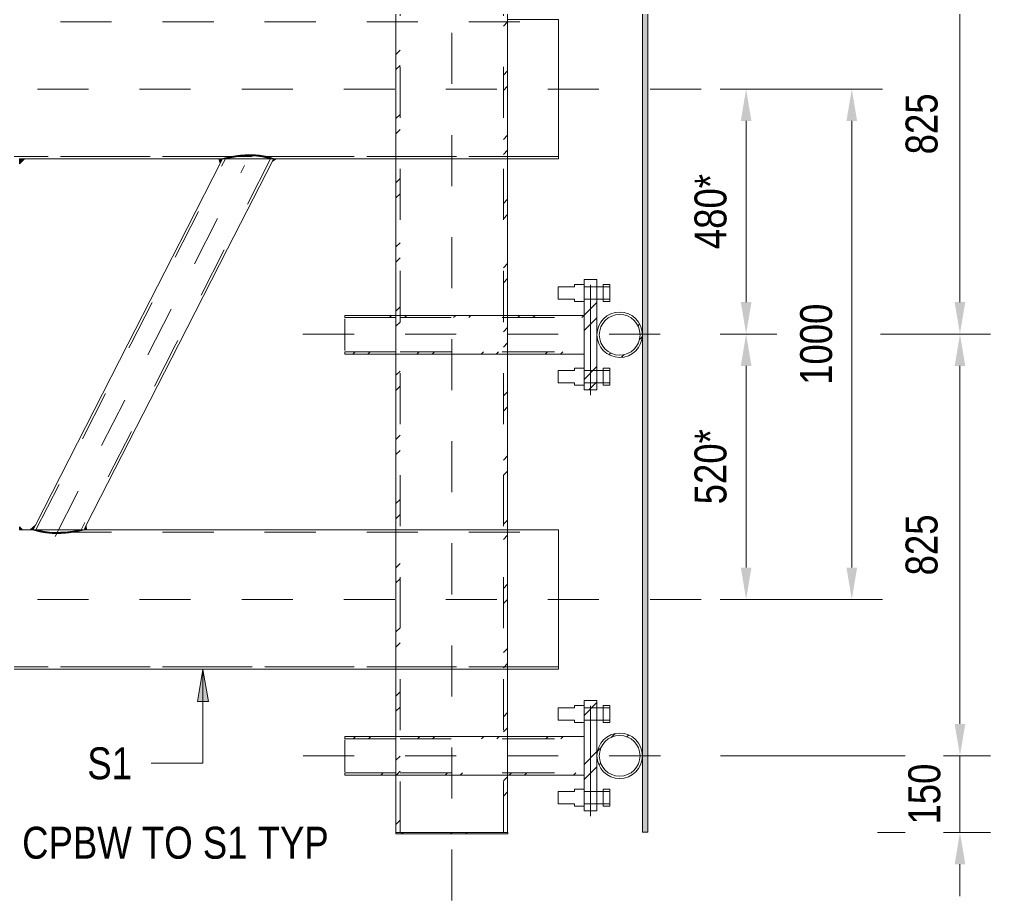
# Model space of a CAD drawing. Header units: metres. Extents: x -1109.9 to -1078.3, y 2.7 to 25.4.
# Drawn here: x -1091.256 to -1089.354, y 20.477 to 22.204 of the extents above; entities that cross this region are included whole.
import ezdxf

# ---------------------------------------------------------------- set-up
doc = ezdxf.new("R2010")
doc.units = ezdxf.units.M
doc.linetypes.add('JacobsCenter', pattern=[0.015, 0.009, -0.0015, 0.003, -0.0015])
doc.linetypes.add('JacobsDash', pattern=[0.0045, 0.003, -0.0015])
doc.layers.get('Defpoints').update_dxf_attribs({"color": 41})
for name, color, linetype, lineweight in [('A-ANNO-DIMS', 7, 'Continuous', 9), ('A-DETL', 7, 'Continuous', 13), ('A-DETL-GENF', 7, 'Continuous', 9), ('A-GENM', 7, 'Continuous', 35), ('A-SIGN', 7, 'Continuous', 9), ('G-ANNO-TEXT', 7, 'Continuous', 9), ('S-BEAM', 7, 'Continuous', 50), ('S-BEAM-HDLN', 7, 'JacobsDash', 18), ('S-FSTN', 7, 'Continuous', 18)]:
    doc.layers.add(name, color=color, linetype=linetype, lineweight=lineweight)
doc.styles.add('Arial Narrow', font='ARIALN.TTF', dxfattribs={"height": 0.0625})
doc.styles.add('Arial Narrow_2', font='ARIALN.TTF', dxfattribs={"height": 0.0625})
doc.dimstyles.new('Dimension_Standard_O__mm_', dxfattribs={"dimscale": 0.3048, "dimtxt": 0.063964, "dimasz": 0.205052, "dimexe": 0.19685, "dimexo": 0.123031, "dimgap": 0.123031, "dimtad": 1, "dimdec": 0, "dimlfac": 1000, "dimzin": 0, "dimdsep": 46, "dimtxsty": 'Arial Narrow', "dimsah": 1, "dimcen": 0.09, "dimaunit": 1, "dimadec": 4, "dimazin": 0, "dimtfac": 1, "dimtdec": 4, "dimtix": 1, "dimtmove": 0, "dimatfit": 3, "dimfxl": 1, "dimtvp": 1, "dimtfill": 1, "dimtolj": 1, "dimtzin": 0, "dimlwd": 18, "dimlwe": 18, "dimarcsym": 2})
doc.dimstyles.new('Dimension_Standard_O__mm__1', dxfattribs={"dimscale": 0.3048, "dimtxt": 0.063964, "dimasz": 0.205052, "dimexe": 0.19685, "dimexo": 0.123031, "dimgap": 0.123031, "dimtad": 1, "dimdec": 0, "dimlfac": 1000, "dimzin": 0, "dimdsep": 46, "dimtxsty": 'Arial Narrow_2', "dimsah": 1, "dimcen": 0.09, "dimaunit": 1, "dimadec": 4, "dimazin": 0, "dimtfac": 1, "dimtdec": 4, "dimtix": 1, "dimtmove": 0, "dimatfit": 3, "dimfxl": 1, "dimtvp": 1, "dimtfill": 1, "dimtolj": 1, "dimtzin": 0, "dimlwd": 18, "dimlwe": 18, "dimarcsym": 2})
pattern_1 = [(45, (-1107.369, 22.258), (-0.0628618, 0.0628618), []), (45, (-1107.369, 22.354), (-0.0628618, 0.0628618), [])]

# ---------------------------------------------------------------- blocks, each defined once
blk = doc.blocks.new('T2D_STATIC SIGN BRACKET_BR-8_ - SIGN BRACKET 400x400-9299522-DRG-2873202 - TRUSS TYPE T2')
at = {"layer": 'A-GENM', "lineweight": 9}
h = blk.add_hatch(dxfattribs=at)
h.set_pattern_fill('FP_2', color=256, style=0, pattern_type=2)
h.set_pattern_definition(pattern_1)
h.paths.add_polyline_path([(-1107.4049, 20.6111), (-1107.4049, 25.1111), (-1107.4131, 25.1111), (-1107.4131, 20.6111)])
h.paths.add_polyline_path([(-1107.624, 20.6111), (-1107.6158, 20.6111), (-1107.6158, 25.1111), (-1107.624, 25.1111), (-1107.624, 20.6493)])
h = blk.add_hatch(dxfattribs=at)
h.set_pattern_fill('FP_2', color=256, style=0, pattern_type=2)
h.set_pattern_definition(pattern_1)
h.paths.add_polyline_path([(-1107.1855, 21.5417), (-1107.174, 21.5432), (-1107.1633, 21.5476), (-1107.1541, 21.5547), (-1107.147, 21.5639), (-1107.1426, 21.5746), (-1107.1411, 21.5861), (-1107.1426, 21.5976), (-1107.147, 21.6083), (-1107.1541, 21.6176), (-1107.1633, 21.6246), (-1107.174, 21.6291), (-1107.1855, 21.6306), (-1107.197, 21.6291), (-1107.2078, 21.6246), (-1107.217, 21.6176), (-1107.224, 21.6083), (-1107.2285, 21.5976), (-1107.23, 21.5861), (-1107.2285, 21.5746), (-1107.224, 21.5639), (-1107.217, 21.5547), (-1107.2078, 21.5476), (-1107.197, 21.5432)])
h.paths.add_polyline_path([(-1107.1855, 21.5462), (-1107.1959, 21.5475), (-1107.2055, 21.5515), (-1107.2138, 21.5579), (-1107.2201, 21.5661), (-1107.2241, 21.5758), (-1107.2255, 21.5861), (-1107.2241, 21.5965), (-1107.2201, 21.6061), (-1107.2138, 21.6144), (-1107.2055, 21.6207), (-1107.1959, 21.6247), (-1107.1855, 21.6261), (-1107.1752, 21.6247), (-1107.1656, 21.6207), (-1107.1573, 21.6144), (-1107.1509, 21.6061), (-1107.1469, 21.5965), (-1107.1456, 21.5861), (-1107.1469, 21.5758), (-1107.1509, 21.5661), (-1107.1573, 21.5579), (-1107.1656, 21.5515), (-1107.1752, 21.5475)])
h = blk.add_hatch(dxfattribs=at)
h.set_pattern_fill('FP_2', color=256, style=0, pattern_type=2)
h.set_pattern_definition(pattern_1)
h.paths.add_polyline_path([(-1107.1855, 20.7167), (-1107.174, 20.7182), (-1107.1633, 20.7226), (-1107.1541, 20.7297), (-1107.147, 20.7389), (-1107.1426, 20.7496), (-1107.1411, 20.7611), (-1107.1426, 20.7726), (-1107.147, 20.7833), (-1107.1541, 20.7926), (-1107.1633, 20.7996), (-1107.174, 20.8041), (-1107.1855, 20.8056), (-1107.197, 20.8041), (-1107.2078, 20.7996), (-1107.217, 20.7926), (-1107.224, 20.7833), (-1107.2285, 20.7726), (-1107.23, 20.7611), (-1107.2284, 20.7494), (-1107.224, 20.7389), (-1107.217, 20.7297), (-1107.2078, 20.7226), (-1107.197, 20.7182)])
h.paths.add_polyline_path([(-1107.1855, 20.7212), (-1107.1959, 20.7225), (-1107.2055, 20.7265), (-1107.2138, 20.7329), (-1107.2201, 20.7411), (-1107.2241, 20.7508), (-1107.2255, 20.7611), (-1107.2241, 20.7715), (-1107.2201, 20.7811), (-1107.2138, 20.7894), (-1107.2055, 20.7957), (-1107.1959, 20.7997), (-1107.1855, 20.8011), (-1107.1752, 20.7997), (-1107.1656, 20.7957), (-1107.1573, 20.7894), (-1107.1509, 20.7811), (-1107.1469, 20.7715), (-1107.1456, 20.7611), (-1107.1469, 20.7508), (-1107.1509, 20.7411), (-1107.1573, 20.7329), (-1107.1656, 20.7265), (-1107.1752, 20.7225)])
h = blk.add_hatch(dxfattribs=at)
h.set_pattern_fill('FP_2', color=256, style=0, pattern_type=2)
h.set_pattern_definition(pattern_1)
h.paths.add_polyline_path([(-1107.4048, 20.6081), (-1107.4048, 20.6111), (-1107.624, 20.6111), (-1107.624, 20.6081)])
at = {"layer": 'S-BEAM-HDLN', "linetype": 'Continuous', "lineweight": 9}
h = blk.add_hatch(dxfattribs=at)
h.set_pattern_fill('FP_2', color=256, style=0, pattern_type=2)
h.set_pattern_definition(pattern_1)
h.paths.add_polyline_path([(-1107.7241, 21.5481), (-1107.2549, 21.5481), (-1107.2549, 21.5526), (-1107.7241, 21.5526)])
h.paths.add_polyline_path([(-1107.2549, 21.6197), (-1107.2549, 21.6242), (-1107.7241, 21.6242), (-1107.7241, 21.6197), (-1107.3255, 21.6197)])
h = blk.add_hatch(dxfattribs=at)
h.set_pattern_fill('FP_2', color=256, style=0, pattern_type=2)
h.set_pattern_definition(pattern_1)
h.paths.add_polyline_path([(-1107.724, 20.7231), (-1107.2549, 20.7231), (-1107.2549, 20.7276), (-1107.724, 20.7276)])
h.paths.add_polyline_path([(-1107.2549, 20.7947), (-1107.2549, 20.7992), (-1107.724, 20.7992), (-1107.724, 20.7947), (-1107.3255, 20.7947)])
at = {"layer": 'S-FSTN', "lineweight": 9}
h = blk.add_hatch(dxfattribs=at)
h.set_pattern_fill('FP_2', color=256, style=0, pattern_type=2)
h.set_pattern_definition(pattern_1)
h.paths.add_polyline_path([(-1107.2299, 21.4781), (-1107.2299, 21.6942), (-1107.2549, 21.6942), (-1107.2549, 21.4781)])
h = blk.add_hatch(dxfattribs=at)
h.set_pattern_fill('FP_2', color=256, style=0, pattern_type=2)
h.set_pattern_definition(pattern_1)
h.paths.add_polyline_path([(-1107.2299, 20.6531), (-1107.2299, 20.8692), (-1107.2549, 20.8692), (-1107.2549, 20.6531)])
at = {"layer": 'A-GENM', "lineweight": 13}
for p, q in [((-1107.624, 22.3775), (-1107.624, 21.6197)), ((-1107.4049, 21.6197), (-1107.4049, 22.3775)), ((-1107.2299, 21.6942), (-1107.2549, 21.6942)), ((-1107.2549, 21.6942), (-1107.2549, 21.6802)), ((-1107.2299, 21.6802), (-1107.2299, 21.6942)), ((-1107.2549, 21.6801), (-1107.2549, 21.6562)), ((-1107.2299, 21.6562), (-1107.2299, 21.6801)), ((-1107.2549, 21.6561), (-1107.2549, 21.6242)), ((-1107.2299, 21.5161), (-1107.2299, 21.6561)), ((-1107.624, 21.6242), (-1107.7241, 21.6242)), ((-1107.7241, 21.6242), (-1107.7241, 21.6197)), ((-1107.7241, 21.5861), (-1107.7241, 21.6173)), ((-1107.624, 21.6196), (-1107.624, 21.5526)), ((-1107.6158, 21.6242), (-1107.6239, 21.6242)), ((-1107.4131, 21.6242), (-1107.6157, 21.6242)), ((-1107.4049, 21.6242), (-1107.413, 21.6242)), ((-1107.4049, 21.5526), (-1107.4049, 21.6196)), ((-1107.2549, 21.6242), (-1107.4048, 21.6242)), ((-1107.2549, 21.6197), (-1107.2549, 21.6242)), ((-1107.2549, 21.6241), (-1107.2549, 21.6197)), ((-1107.2549, 21.6196), (-1107.2549, 21.5526)), ((-1107.7241, 21.555), (-1107.7241, 21.5861)), ((-1107.7241, 21.5525), (-1107.7241, 21.5481)), ((-1107.7241, 21.5481), (-1107.624, 21.5481)), ((-1107.624, 21.5525), (-1107.624, 20.7947)), ((-1107.6239, 21.5481), (-1107.6158, 21.5481)), ((-1107.6157, 21.5481), (-1107.4131, 21.5481)), ((-1107.413, 21.5481), (-1107.4049, 21.5481)), ((-1107.4049, 20.7947), (-1107.4049, 21.5525)), ((-1107.4048, 21.5481), (-1107.2549, 21.5481)), ((-1107.2549, 21.5525), (-1107.2549, 21.5481)), ((-1107.2549, 21.5481), (-1107.2549, 21.5525)), ((-1107.2549, 21.548), (-1107.2549, 21.5161)), ((-1107.2549, 21.516), (-1107.2549, 21.4921)), ((-1107.2299, 21.4921), (-1107.2299, 21.516)), ((-1107.2549, 21.492), (-1107.2549, 21.4781)), ((-1107.2299, 21.4781), (-1107.2299, 21.492)), ((-1107.2549, 21.4781), (-1107.2299, 21.4781)), ((-1107.2299, 20.8692), (-1107.2549, 20.8692)), ((-1107.2549, 20.8692), (-1107.2549, 20.8552)), ((-1107.2549, 20.8551), (-1107.2549, 20.8312)), ((-1107.2299, 20.8552), (-1107.2299, 20.8692)), ((-1107.2299, 20.8312), (-1107.2299, 20.8551)), ((-1107.2549, 20.8311), (-1107.2549, 20.7992)), ((-1107.2299, 20.6911), (-1107.2299, 20.8311)), ((-1107.624, 20.7992), (-1107.724, 20.7992)), ((-1107.724, 20.7992), (-1107.724, 20.7947)), ((-1107.6158, 20.7992), (-1107.6239, 20.7992)), ((-1107.4131, 20.7992), (-1107.6157, 20.7992)), ((-1107.4049, 20.7992), (-1107.413, 20.7992)), ((-1107.2549, 20.7992), (-1107.4048, 20.7992)), ((-1107.2549, 20.7947), (-1107.2549, 20.7992)), ((-1107.2549, 20.7991), (-1107.2549, 20.7947)), ((-1107.724, 20.7611), (-1107.724, 20.7923)), ((-1107.624, 20.7946), (-1107.624, 20.7276)), ((-1107.4049, 20.7276), (-1107.4049, 20.7946)), ((-1107.2549, 20.7946), (-1107.2549, 20.7276)), ((-1107.724, 20.73), (-1107.724, 20.7611)), ((-1107.724, 20.7275), (-1107.724, 20.7231)), ((-1107.724, 20.7231), (-1107.624, 20.7231)), ((-1107.624, 20.7275), (-1107.624, 20.6111)), ((-1107.6239, 20.7231), (-1107.6158, 20.7231)), ((-1107.6157, 20.7231), (-1107.4131, 20.7231)), ((-1107.413, 20.7231), (-1107.4049, 20.7231)), ((-1107.4049, 20.6111), (-1107.4049, 20.7275)), ((-1107.4048, 20.7231), (-1107.2549, 20.7231)), ((-1107.2549, 20.7275), (-1107.2549, 20.7231)), ((-1107.2549, 20.7231), (-1107.2549, 20.7275)), ((-1107.2549, 20.723), (-1107.2549, 20.6911)), ((-1107.2549, 20.691), (-1107.2549, 20.6671)), ((-1107.2299, 20.6671), (-1107.2299, 20.691)), ((-1107.2549, 20.667), (-1107.2549, 20.6531)), ((-1107.2299, 20.6531), (-1107.2299, 20.667)), ((-1107.2549, 20.6531), (-1107.2299, 20.6531)), ((-1107.624, 20.6111), (-1107.624, 20.6081)), ((-1107.624, 20.6111), (-1107.6158, 20.6111)), ((-1107.624, 20.6081), (-1107.4048, 20.6081)), ((-1107.6158, 20.6111), (-1107.6239, 20.6111)), ((-1107.4131, 20.6111), (-1107.6157, 20.6111)), ((-1107.4049, 20.6111), (-1107.413, 20.6111)), ((-1107.413, 20.6111), (-1107.4049, 20.6111)), ((-1107.4048, 20.6081), (-1107.4048, 20.6111))]:
    blk.add_line(p, q, dxfattribs=at)
for centre, radius, start, end in [((-1107.1855, 21.5861), 0.0444, 90, 270), ((-1107.1855, 21.5861), 0.0399, 90, 270), ((-1107.1855, 21.5861), 0.0445, 270, 90), ((-1107.1855, 21.5861), 0.04, 270, 90), ((-1107.1855, 20.7611), 0.0444, 90, 270), ((-1107.1855, 20.7611), 0.0399, 90, 270), ((-1107.1855, 20.7611), 0.0445, 270, 90), ((-1107.1855, 20.7611), 0.04, 270, 90)]:
    blk.add_arc(centre, radius, start, end, dxfattribs=at)
at = {"layer": 'S-BEAM-HDLN', "lineweight": 13}
for p, q in [((-1107.6158, 25.1111), (-1107.6158, 20.6111)), ((-1107.4131, 25.1111), (-1107.4131, 20.6111)), ((-1107.7241, 21.6197), (-1107.7241, 21.6197)), ((-1107.724, 21.6197), (-1107.6158, 21.6197)), ((-1107.6157, 21.6197), (-1107.4131, 21.6197)), ((-1107.413, 21.6197), (-1107.2549, 21.6197)), ((-1107.7241, 21.5526), (-1107.7241, 21.5526)), ((-1107.724, 21.5526), (-1107.6158, 21.5526)), ((-1107.6157, 21.5526), (-1107.4131, 21.5526)), ((-1107.413, 21.5526), (-1107.2549, 21.5526)), ((-1107.724, 20.7947), (-1107.6158, 20.7947)), ((-1107.6157, 20.7947), (-1107.4131, 20.7947)), ((-1107.413, 20.7947), (-1107.2549, 20.7947)), ((-1107.724, 20.7276), (-1107.6158, 20.7276)), ((-1107.6157, 20.7276), (-1107.4131, 20.7276)), ((-1107.413, 20.7276), (-1107.2549, 20.7276))]:
    blk.add_line(p, q, dxfattribs=at)
at = {"layer": 'S-FSTN', "lineweight": 13}
for p, q in [((-1107.274, 21.6802), (-1107.3057, 21.6802)), ((-1107.3057, 21.6802), (-1107.3057, 21.6562)), ((-1107.2549, 21.6849), (-1107.274, 21.6849)), ((-1107.274, 21.6849), (-1107.274, 21.6802)), ((-1107.2549, 21.6802), (-1107.2549, 21.6849)), ((-1107.2049, 21.6802), (-1107.2549, 21.6802)), ((-1107.2049, 21.6849), (-1107.2176, 21.6849)), ((-1107.2176, 21.6849), (-1107.2176, 21.6802)), ((-1107.2176, 21.6801), (-1107.2176, 21.6562)), ((-1107.2049, 21.6802), (-1107.2049, 21.6849)), ((-1107.2049, 21.6562), (-1107.2049, 21.6802)), ((-1107.2049, 21.6562), (-1107.2049, 21.6801)), ((-1107.3057, 21.6562), (-1107.274, 21.6562)), ((-1107.274, 21.6561), (-1107.274, 21.6514)), ((-1107.2549, 21.6562), (-1107.2049, 21.6562)), ((-1107.2549, 21.6514), (-1107.2549, 21.6561)), ((-1107.2176, 21.6561), (-1107.2176, 21.6514)), ((-1107.2049, 21.6514), (-1107.2049, 21.6561)), ((-1107.274, 21.6514), (-1107.2549, 21.6514)), ((-1107.2176, 21.6514), (-1107.2049, 21.6514)), ((-1107.2549, 21.5208), (-1107.274, 21.5208)), ((-1107.274, 21.5208), (-1107.274, 21.5161)), ((-1107.2549, 21.5161), (-1107.2549, 21.5208)), ((-1107.2049, 21.5208), (-1107.2176, 21.5208)), ((-1107.2176, 21.5208), (-1107.2176, 21.5161)), ((-1107.2049, 21.5161), (-1107.2049, 21.5208)), ((-1107.274, 21.5161), (-1107.3057, 21.5161)), ((-1107.3057, 21.5161), (-1107.3057, 21.4921)), ((-1107.2049, 21.5161), (-1107.2549, 21.5161)), ((-1107.2176, 21.516), (-1107.2176, 21.4921)), ((-1107.2049, 21.4921), (-1107.2049, 21.5161)), ((-1107.2049, 21.4921), (-1107.2049, 21.516)), ((-1107.3057, 21.4921), (-1107.274, 21.4921)), ((-1107.274, 21.492), (-1107.274, 21.4873)), ((-1107.274, 21.4873), (-1107.2549, 21.4873)), ((-1107.2549, 21.4921), (-1107.2049, 21.4921)), ((-1107.2549, 21.4873), (-1107.2549, 21.492)), ((-1107.2176, 21.492), (-1107.2176, 21.4873)), ((-1107.2176, 21.4873), (-1107.2049, 21.4873)), ((-1107.2049, 21.4873), (-1107.2049, 21.492)), ((-1107.2739, 20.8552), (-1107.3057, 20.8552)), ((-1107.3057, 20.8552), (-1107.3057, 20.8312)), ((-1107.2549, 20.8599), (-1107.2739, 20.8599)), ((-1107.2739, 20.8599), (-1107.2739, 20.8552)), ((-1107.2549, 20.8552), (-1107.2549, 20.8599)), ((-1107.2049, 20.8552), (-1107.2549, 20.8552)), ((-1107.2049, 20.8599), (-1107.2176, 20.8599)), ((-1107.2176, 20.8599), (-1107.2176, 20.8552)), ((-1107.2176, 20.8551), (-1107.2176, 20.8312)), ((-1107.2049, 20.8552), (-1107.2049, 20.8599)), ((-1107.2049, 20.8312), (-1107.2049, 20.8552)), ((-1107.2049, 20.8312), (-1107.2049, 20.8551)), ((-1107.3057, 20.8312), (-1107.2739, 20.8312)), ((-1107.2739, 20.8311), (-1107.2739, 20.8264)), ((-1107.2739, 20.8264), (-1107.2549, 20.8264)), ((-1107.2549, 20.8312), (-1107.2049, 20.8312)), ((-1107.2549, 20.8264), (-1107.2549, 20.8311)), ((-1107.2176, 20.8311), (-1107.2176, 20.8264)), ((-1107.2176, 20.8264), (-1107.2049, 20.8264)), ((-1107.2049, 20.8264), (-1107.2049, 20.8311)), ((-1107.2739, 20.6911), (-1107.3057, 20.6911)), ((-1107.3057, 20.6911), (-1107.3057, 20.6671)), ((-1107.2549, 20.6958), (-1107.2739, 20.6958)), ((-1107.2739, 20.6958), (-1107.2739, 20.6911)), ((-1107.2549, 20.6911), (-1107.2549, 20.6958)), ((-1107.2049, 20.6911), (-1107.2549, 20.6911)), ((-1107.2049, 20.6958), (-1107.2176, 20.6958)), ((-1107.2176, 20.6958), (-1107.2176, 20.6911)), ((-1107.2176, 20.691), (-1107.2176, 20.6671)), ((-1107.2049, 20.6911), (-1107.2049, 20.6958)), ((-1107.2049, 20.6671), (-1107.2049, 20.6911)), ((-1107.2049, 20.6671), (-1107.2049, 20.691)), ((-1107.3057, 20.6671), (-1107.2739, 20.6671)), ((-1107.2739, 20.667), (-1107.2739, 20.6623)), ((-1107.2549, 20.6671), (-1107.2049, 20.6671)), ((-1107.2549, 20.6623), (-1107.2549, 20.667)), ((-1107.2176, 20.667), (-1107.2176, 20.6623)), ((-1107.2049, 20.6623), (-1107.2049, 20.667)), ((-1107.2739, 20.6623), (-1107.2549, 20.6623)), ((-1107.2176, 20.6623), (-1107.2049, 20.6623))]:
    blk.add_line(p, q, dxfattribs=at)
blk = doc.blocks.new('N5S-AWS-001 SIGN4 - N5S-AWS-001 SIGN-9299525-DRG-2873202 - TRUSS TYPE T2')
at = {"layer": 'A-SIGN', "true_color": 0xc0c0c0}
blk.add_hatch(color=9, dxfattribs=at).paths.add_polyline_path([(-1107.1303, 20.6112), (-1107.1303, 25.1111), (-1107.1408, 25.1111), (-1107.1408, 20.6112)])
at = {"layer": 'A-SIGN', "lineweight": 18}
for p, q in [((-1107.1408, 25.1111), (-1107.1408, 20.6112)), ((-1107.1303, 20.6112), (-1107.1303, 25.1111)), ((-1107.1408, 20.6112), (-1107.1303, 20.6112))]:
    blk.add_line(p, q, dxfattribs=at)
blk = doc.blocks.new('WGA22_Str_Fra_Steel_CHS - 273_1x4_8 CHS-7775145-DRG-2873202 - TRUSS TYPE T2')
at = {"layer": 'A-DETL', "linetype": 'JacobsDash', "lineweight": 18}
for p, q in [((-1109.6809, 22.1992), (-1107.3053, 22.1992)), ((-1109.6809, 21.9357), (-1107.3053, 21.9357))]:
    blk.add_line(p, q, dxfattribs=at)
blk = doc.blocks.new('DIMBLOCK45-DRG-2873202 - TRUSS TYPE T2')
at = {"layer": 'A-ANNO-DIMS', "color": 0, "lineweight": 18, "transparency": 16777216}
for p, q in [((-1089.5695, 21.5875), (-1089.3537, 21.5875)), ((-1089.4137, 20.8236), (-1089.4137, 21.525)), ((-1089.8832, 20.7611), (-1089.3537, 20.7611))]:
    blk.add_line(p, q, dxfattribs=at)
at = {"layer": 'A-ANNO-DIMS', "color": 0, "transparency": 16777216}
for points in [[(-1089.4241, 21.525), (-1089.4033, 21.525), (-1089.4137, 21.5875)], [(-1089.4241, 20.8236), (-1089.4033, 20.8236), (-1089.4137, 20.7611)]]:
    blk.add_solid(points, dxfattribs=at)
at = {"layer": 'Defpoints', "color": 0, "transparency": 16777216}
for p in [(-1089.607, 21.5875), (-1089.4137, 21.5875), (-1089.9207, 20.7611)]:
    blk.add_point(p, dxfattribs=at)
at = {"layer": 'A-ANNO-DIMS', "color": 0, "lineweight": 18, "transparency": 16777216, "insert": (-1089.4885, 21.1743), "char_height": 0.0625, "width": 0.142549, "attachment_point": 5, "rotation": 90, "style": 'Arial Narrow_2', "bg_fill": 3, "box_fill_scale": 1.1, "bg_fill_color": 256, "bg_fill_true_color": 13158600, "bg_fill_transparency": 0}
blk.add_mtext('\\A1;\u200c825', dxfattribs=at)
blk = doc.blocks.new('DIMBLOCK46-DRG-2873202 - TRUSS TYPE T2')
at = {"layer": 'A-ANNO-DIMS', "color": 0, "lineweight": 18, "transparency": 16777216}
for p, q in [((-1089.8835, 22.4111), (-1089.3537, 22.4111)), ((-1089.4137, 21.65), (-1089.4137, 22.3486)), ((-1089.5695, 21.5875), (-1089.3537, 21.5875))]:
    blk.add_line(p, q, dxfattribs=at)
at = {"layer": 'A-ANNO-DIMS', "color": 0, "transparency": 16777216}
for points in [[(-1089.4241, 22.3486), (-1089.4033, 22.3486), (-1089.4137, 22.4111)], [(-1089.4241, 21.65), (-1089.4033, 21.65), (-1089.4137, 21.5875)]]:
    blk.add_solid(points, dxfattribs=at)
at = {"layer": 'Defpoints', "color": 0, "transparency": 16777216}
for p in [(-1089.921, 22.4111), (-1089.4137, 22.4111), (-1089.607, 21.5875)]:
    blk.add_point(p, dxfattribs=at)
at = {"layer": 'A-ANNO-DIMS', "color": 0, "lineweight": 18, "transparency": 16777216, "insert": (-1089.4885, 21.9993), "char_height": 0.0625, "width": 0.142549, "attachment_point": 5, "rotation": 90, "style": 'Arial Narrow', "bg_fill": 3, "box_fill_scale": 1.1, "bg_fill_color": 256, "bg_fill_true_color": 13158600, "bg_fill_transparency": 0}
blk.add_mtext('\\A1;825\u200e', dxfattribs=at)
blk = doc.blocks.new('DIMBLOCK50-DRG-2873202 - TRUSS TYPE T2')
at = {"layer": 'A-ANNO-DIMS', "color": 0, "lineweight": 18, "transparency": 16777216}
for p, q in [((-1089.8835, 22.0675), (-1089.7727, 22.0675)), ((-1089.8327, 22.005), (-1089.8327, 21.65)), ((-1089.8834, 21.5875), (-1089.7727, 21.5875))]:
    blk.add_line(p, q, dxfattribs=at)
at = {"layer": 'A-ANNO-DIMS', "color": 0, "transparency": 16777216}
for points in [[(-1089.8431, 22.005), (-1089.8222, 22.005), (-1089.8327, 22.0675)], [(-1089.8431, 21.65), (-1089.8222, 21.65), (-1089.8327, 21.5875)]]:
    blk.add_solid(points, dxfattribs=at)
at = {"layer": 'Defpoints', "color": 0, "transparency": 16777216}
for p in [(-1089.921, 22.0675), (-1089.9209, 21.5875), (-1089.8327, 21.5875)]:
    blk.add_point(p, dxfattribs=at)
at = {"layer": 'A-ANNO-DIMS', "color": 0, "lineweight": 18, "transparency": 16777216, "insert": (-1089.9021, 21.8275), "char_height": 0.0625, "width": 0.175445, "attachment_point": 5, "rotation": 90, "style": 'Arial Narrow', "bg_fill": 3, "box_fill_scale": 1.1, "bg_fill_color": 256, "bg_fill_true_color": 13158600, "bg_fill_transparency": 0}
blk.add_mtext('\\A1;480*', dxfattribs=at)
blk = doc.blocks.new('DIMBLOCK51-DRG-2873202 - TRUSS TYPE T2')
at = {"layer": 'A-ANNO-DIMS', "color": 0, "lineweight": 18, "transparency": 16777216}
for p, q in [((-1089.8834, 21.5875), (-1089.7727, 21.5875)), ((-1089.8327, 21.525), (-1089.8327, 21.13)), ((-1089.8835, 21.0675), (-1089.7727, 21.0675))]:
    blk.add_line(p, q, dxfattribs=at)
at = {"layer": 'A-ANNO-DIMS', "color": 0, "transparency": 16777216}
for points in [[(-1089.8431, 21.525), (-1089.8222, 21.525), (-1089.8327, 21.5875)], [(-1089.8431, 21.13), (-1089.8222, 21.13), (-1089.8327, 21.0675)]]:
    blk.add_solid(points, dxfattribs=at)
at = {"layer": 'Defpoints', "color": 0, "transparency": 16777216}
for p in [(-1089.9209, 21.5875), (-1089.921, 21.0675), (-1089.8327, 21.0675)]:
    blk.add_point(p, dxfattribs=at)
at = {"layer": 'A-ANNO-DIMS', "color": 0, "lineweight": 18, "transparency": 16777216, "insert": (-1089.9021, 21.3275), "char_height": 0.0625, "width": 0.175445, "attachment_point": 5, "rotation": 90, "style": 'Arial Narrow', "bg_fill": 3, "box_fill_scale": 1.1, "bg_fill_color": 256, "bg_fill_true_color": 13158600, "bg_fill_transparency": 0}
blk.add_mtext('\\A1;520*', dxfattribs=at)
blk = doc.blocks.new('DIMBLOCK52-DRG-2873202 - TRUSS TYPE T2')
at = {"layer": 'A-ANNO-DIMS', "color": 0, "lineweight": 18, "transparency": 16777216}
for p, q in [((-1089.8835, 22.0675), (-1089.5656, 22.0675)), ((-1089.6256, 22.005), (-1089.6256, 21.13)), ((-1089.8835, 21.0675), (-1089.5656, 21.0675))]:
    blk.add_line(p, q, dxfattribs=at)
at = {"layer": 'A-ANNO-DIMS', "color": 0, "transparency": 16777216}
for points in [[(-1089.6361, 22.005), (-1089.6152, 22.005), (-1089.6256, 22.0675)], [(-1089.6361, 21.13), (-1089.6152, 21.13), (-1089.6256, 21.0675)]]:
    blk.add_solid(points, dxfattribs=at)
at = {"layer": 'Defpoints', "color": 0, "transparency": 16777216}
for p in [(-1089.921, 22.0675), (-1089.921, 21.0675), (-1089.6256, 21.0675)]:
    blk.add_point(p, dxfattribs=at)
at = {"layer": 'A-ANNO-DIMS', "color": 0, "lineweight": 18, "transparency": 16777216, "insert": (-1089.6951, 21.5675), "char_height": 0.0625, "width": 0.190066, "attachment_point": 5, "rotation": 90, "style": 'Arial Narrow', "bg_fill": 3, "box_fill_scale": 1.1, "bg_fill_color": 256, "bg_fill_true_color": 13158600, "bg_fill_transparency": 0}
blk.add_mtext('\\A1;1000', dxfattribs=at)
blk = doc.blocks.new('DIMBLOCK53-DRG-2873202 - TRUSS TYPE T2')
at = {"layer": 'A-ANNO-DIMS', "color": 0, "lineweight": 18, "transparency": 16777216}
for p, q in [((-1089.4137, 20.8236), (-1089.4137, 20.8861)), ((-1089.8832, 20.7611), (-1089.3537, 20.7611)), ((-1089.4137, 20.6111), (-1089.4137, 20.7611)), ((-1089.575, 20.6111), (-1089.3537, 20.6111)), ((-1089.4137, 20.5486), (-1089.4137, 20.4861))]:
    blk.add_line(p, q, dxfattribs=at)
at = {"layer": 'A-ANNO-DIMS', "color": 0, "transparency": 16777216}
for points in [[(-1089.4241, 20.8236), (-1089.4033, 20.8236), (-1089.4137, 20.7611)], [(-1089.4241, 20.5486), (-1089.4033, 20.5486), (-1089.4137, 20.6111)]]:
    blk.add_solid(points, dxfattribs=at)
at = {"layer": 'Defpoints', "color": 0, "transparency": 16777216}
for p in [(-1089.9207, 20.7611), (-1089.4137, 20.7611), (-1089.6125, 20.6111)]:
    blk.add_point(p, dxfattribs=at)
at = {"layer": 'A-ANNO-DIMS', "color": 0, "lineweight": 18, "transparency": 16777216, "insert": (-1089.4831, 20.6861), "char_height": 0.0625, "width": 0.142549, "attachment_point": 5, "rotation": 90, "style": 'Arial Narrow', "bg_fill": 3, "box_fill_scale": 1.1, "bg_fill_color": 256, "bg_fill_true_color": 13158600, "bg_fill_transparency": 0}
blk.add_mtext('\\A1;150', dxfattribs=at)

msp = doc.modelspace()

# ---------------------------------------------------------------- hatches: boundary and pattern name
at = {"layer": 'A-DETL-GENF'}
for points in [[(-1091.2565, 21.9212), (-1091.2465, 21.9309), (-1091.2565, 21.9309)], [(-1090.8631, 21.9222), (-1090.8585, 21.9307), (-1090.8658, 21.9307)], [(-1090.7609, 21.9266), (-1090.7537, 21.9309), (-1090.7587, 21.9309), (-1090.7599, 21.9286)], [(-1091.2565, 21.204), (-1091.2507, 21.204), (-1091.2565, 21.2096)], [(-1091.2357, 21.204), (-1091.2297, 21.204), (-1091.2253, 21.2128)], [(-1091.1299, 21.204), (-1091.1252, 21.204), (-1091.1254, 21.2128)]]:
    msp.add_hatch(color=256, dxfattribs=at).paths.add_polyline_path(points)
at = {"layer": 'G-ANNO-TEXT'}
msp.add_hatch(color=256, dxfattribs=at).paths.add_polyline_path([(-1090.8969, 20.9303), (-1090.9079, 20.8678), (-1090.8859, 20.8678)])

# ---------------------------------------------------------------- linework, layer by layer
at = {"layer": 'A-DETL', "linetype": 'JacobsCenter'}
for p, q in [((-1090.4095, 20.4775), (-1090.4095, 25.1775)), ((-1089.921, 22.0675), (-1092.901, 22.0675)), ((-1091.1866, 21.1908), (-1090.8153, 21.9177)), ((-1090.7009, 21.5875), (-1089.9209, 21.5875)), ((-1089.921, 21.0675), (-1092.601, 21.0675)), ((-1090.7007, 20.7611), (-1089.9207, 20.7611))]:
    msp.add_line(p, q, dxfattribs=at)
at = {"layer": 'A-DETL', "linetype": 'JacobsDash', "lineweight": 18}
for p, q in [((-1092.576, 22.1992), (-1090.2004, 22.1992)), ((-1090.2004, 21.9357), (-1092.576, 21.9357)), ((-1092.576, 21.1992), (-1090.2004, 21.1992)), ((-1090.2004, 20.9357), (-1092.576, 20.9357))]:
    msp.add_line(p, q, dxfattribs=at)
at = {"layer": 'A-DETL'}
for p, q in [((-1091.2465, 21.9309), (-1091.2565, 21.9309)), ((-1091.2565, 21.9309), (-1091.2565, 21.9212)), ((-1091.2565, 21.9212), (-1091.2465, 21.9309)), ((-1090.8658, 21.9307), (-1090.8585, 21.9307)), ((-1090.8631, 21.9222), (-1090.8658, 21.9307)), ((-1090.8585, 21.9307), (-1090.8631, 21.9222)), ((-1090.7587, 21.9309), (-1090.7609, 21.9266)), ((-1090.7609, 21.9266), (-1090.7537, 21.9309)), ((-1090.7537, 21.9309), (-1090.7587, 21.9309)), ((-1091.2565, 21.204), (-1091.2565, 21.2096)), ((-1091.2565, 21.2096), (-1091.2507, 21.204)), ((-1091.2507, 21.204), (-1091.2565, 21.204)), ((-1091.2357, 21.204), (-1091.2253, 21.2128)), ((-1091.2297, 21.204), (-1091.2357, 21.204)), ((-1091.2253, 21.2128), (-1091.2297, 21.204)), ((-1091.1254, 21.2128), (-1091.1299, 21.204)), ((-1091.1299, 21.204), (-1091.1252, 21.204)), ((-1091.1252, 21.204), (-1091.1254, 21.2128))]:
    msp.add_line(p, q, dxfattribs=at)
at = {"layer": 'A-DETL', "lineweight": 18}
for p, q in [((-1090.1374, 21.6842), (-1090.1374, 21.4681)), ((-1090.1374, 20.8592), (-1090.1374, 20.6431))]:
    msp.add_line(p, q, dxfattribs=at)
at = {"layer": 'A-DETL', "linetype": 'JacobsDash', "lineweight": 18, "flags": 128}
for points in [[(-1091.2241, 21.204), (-1091.0385, 21.5674), (-1090.8529, 21.9309)], [(-1090.7643, 21.9309), (-1090.9499, 21.5674), (-1091.1356, 21.204)]]:
    msp.add_lwpolyline(points, dxfattribs=at)
at = {"layer": 'G-ANNO-TEXT'}
for p, q in [((-1090.8969, 20.9303), (-1090.9079, 20.8678)), ((-1090.8859, 20.8678), (-1090.8969, 20.9303)), ((-1090.8969, 20.9303), (-1090.8969, 20.7465)), ((-1090.9079, 20.8678), (-1090.8859, 20.8678)), ((-1090.9967, 20.7465), (-1090.9983, 20.7465)), ((-1090.8969, 20.7465), (-1090.9967, 20.7465))]:
    msp.add_line(p, q, dxfattribs=at)
at = {"layer": 'S-BEAM', "lineweight": 13}
for p, q in [((-1090.2004, 22.204), (-1090.2999, 22.204)), ((-1090.2004, 22.1992), (-1090.2004, 22.204)), ((-1090.2004, 22.1992), (-1090.2004, 22.0675)), ((-1090.2004, 22.0675), (-1090.2004, 21.9357)), ((-1091.2465, 21.9309), (-1090.7587, 21.9309)), ((-1090.8606, 21.9269), (-1090.9279, 21.7949)), ((-1090.8529, 21.9309), (-1090.8585, 21.9309)), ((-1090.8488, 21.7545), (-1090.7609, 21.9266)), ((-1090.7587, 21.9309), (-1090.7643, 21.9309)), ((-1090.7537, 21.9309), (-1090.5191, 21.9309)), ((-1090.519, 21.9309), (-1090.5109, 21.9309)), ((-1090.5108, 21.9309), (-1090.3082, 21.9309)), ((-1090.3081, 21.9309), (-1090.3, 21.9309)), ((-1090.2999, 21.9309), (-1090.2004, 21.9309)), ((-1090.2004, 21.9309), (-1090.2004, 21.9357)), ((-1091.2357, 21.204), (-1091.2507, 21.204)), ((-1091.1358, 21.204), (-1091.2297, 21.204)), ((-1091.2297, 21.204), (-1091.2241, 21.204)), ((-1091.13, 21.204), (-1091.1356, 21.204)), ((-1091.1356, 21.204), (-1091.13, 21.204)), ((-1090.5191, 21.204), (-1091.1252, 21.204)), ((-1090.5109, 21.204), (-1090.519, 21.204)), ((-1090.3082, 21.204), (-1090.5108, 21.204)), ((-1090.3, 21.204), (-1090.3081, 21.204)), ((-1090.2004, 21.204), (-1090.2999, 21.204)), ((-1090.2004, 21.1992), (-1090.2004, 21.204)), ((-1090.2004, 21.1992), (-1090.2004, 21.0675)), ((-1090.2004, 21.0675), (-1090.2004, 20.9357)), ((-1092.5663, 20.9309), (-1090.5191, 20.9309)), ((-1090.519, 20.9309), (-1090.5109, 20.9309)), ((-1090.5108, 20.9309), (-1090.3082, 20.9309)), ((-1090.3081, 20.9309), (-1090.3, 20.9309)), ((-1090.2999, 20.9309), (-1090.2004, 20.9309)), ((-1090.2004, 20.9309), (-1090.2004, 20.9357))]:
    msp.add_line(p, q, dxfattribs=at)
at = {"layer": 'S-BEAM', "lineweight": 13, "flags": 128}
for points in [[(-1090.9279, 21.7949), (-1091.0441, 21.5674), (-1091.2252, 21.2128)], [(-1091.1255, 21.2128), (-1090.9443, 21.5674), (-1090.8488, 21.7545)]]:
    msp.add_lwpolyline(points, dxfattribs=at)
at = {"layer": 'S-BEAM-HDLN', "lineweight": 13}
msp.add_line((-1091.1356, 21.204), (-1091.1358, 21.204), dxfattribs=at)
for points, knots in [([(-1090.8585, 21.9309), (-1090.8584, 21.931), (-1090.8579, 21.9312), (-1090.8567, 21.9315), (-1090.8553, 21.9318), (-1090.8535, 21.9322), (-1090.8514, 21.9328), (-1090.8495, 21.9332), (-1090.8478, 21.9336), (-1090.8464, 21.9339), (-1090.8451, 21.9342), (-1090.8432, 21.9346), (-1090.8407, 21.9351), (-1090.838, 21.9356), (-1090.8359, 21.936), (-1090.8342, 21.9362), (-1090.8325, 21.9365), (-1090.8302, 21.9368), (-1090.8273, 21.9372), (-1090.8236, 21.9377), (-1090.8199, 21.938), (-1090.8161, 21.9383), (-1090.811, 21.9386), (-1090.8071, 21.9387), (-1090.8045, 21.9387)], [0.012611, 0.012611, 0.012611, 0.012611, 0.1, 0.15, 0.2, 0.25, 0.3, 0.35, 0.375, 0.4, 0.425, 0.45, 0.5, 0.55, 0.575, 0.6, 0.625, 0.65, 0.7, 0.75, 0.8, 0.85, 0.9, 1, 1, 1, 1]), ([(-1090.8054, 21.9371), (-1090.8077, 21.937), (-1090.8111, 21.9369), (-1090.8156, 21.9367), (-1090.819, 21.9365), (-1090.8223, 21.9363), (-1090.8255, 21.9359), (-1090.8281, 21.9356), (-1090.8301, 21.9353), (-1090.8316, 21.9351), (-1090.8331, 21.9349), (-1090.835, 21.9346), (-1090.8373, 21.9342), (-1090.8395, 21.9338), (-1090.8412, 21.9335), (-1090.8424, 21.9333), (-1090.8435, 21.9331), (-1090.845, 21.9328), (-1090.8467, 21.9324), (-1090.8486, 21.9319), (-1090.8501, 21.9316), (-1090.8513, 21.9314), (-1090.8524, 21.9311), (-1090.8528, 21.931), (-1090.8529, 21.9309)], [0, 0, 0, 0, 0.1, 0.15, 0.2, 0.25, 0.3, 0.35, 0.375, 0.4, 0.425, 0.45, 0.5, 0.55, 0.575, 0.6, 0.625, 0.65, 0.7, 0.75, 0.8, 0.85, 0.9, 0.9843934, 0.9843934, 0.9843934, 0.9843934]), ([(-1090.7643, 21.9309), (-1090.7643, 21.931), (-1090.7657, 21.9314), (-1090.7713, 21.9331), (-1090.7807, 21.9352), (-1090.7925, 21.9367), (-1090.8011, 21.9371), (-1090.8054, 21.9371)], [0.0199843, 0.0199843, 0.0199843, 0.0199843, 0.2, 0.4, 0.6, 0.8, 1, 1, 1, 1]), ([(-1090.8045, 21.9387), (-1090.7997, 21.9388), (-1090.79, 21.9383), (-1090.7779, 21.9365), (-1090.771, 21.9348), (-1090.7676, 21.9339), (-1090.7655, 21.9333), (-1090.7633, 21.9326), (-1090.7612, 21.9319), (-1090.7593, 21.9312), (-1090.7587, 21.931), (-1090.7587, 21.9309)], [0, 0, 0, 0, 0.2, 0.4, 0.55, 0.5875, 0.625, 0.7, 0.775, 0.85, 0.9834007, 0.9834007, 0.9834007, 0.9834007]), ([(-1091.1835, 21.1968), (-1091.1882, 21.1968), (-1091.1976, 21.1973), (-1091.2095, 21.1989), (-1091.2164, 21.2004), (-1091.2199, 21.2012), (-1091.222, 21.2018), (-1091.2243, 21.2024), (-1091.2266, 21.2031), (-1091.2287, 21.2037), (-1091.2295, 21.2039), (-1091.2297, 21.204)], [0, 0, 0, 0, 0.2, 0.4, 0.55, 0.5875, 0.625, 0.7, 0.775, 0.85, 0.9871531, 0.9871531, 0.9871531, 0.9871531]), ([(-1091.2241, 21.204), (-1091.2238, 21.2039), (-1091.2221, 21.2035), (-1091.2161, 21.202), (-1091.2068, 21.2001), (-1091.1952, 21.1987), (-1091.1869, 21.1984), (-1091.1827, 21.1984)], [0.0161565, 0.0161565, 0.0161565, 0.0161565, 0.2, 0.4, 0.6, 0.8, 1, 1, 1, 1]), ([(-1091.13, 21.204), (-1091.1302, 21.2039), (-1091.1308, 21.2037), (-1091.1322, 21.2035), (-1091.1336, 21.2032), (-1091.1354, 21.2028), (-1091.1375, 21.2023), (-1091.1395, 21.2018), (-1091.1412, 21.2015), (-1091.1425, 21.2013), (-1091.1438, 21.201), (-1091.1457, 21.2006), (-1091.1482, 21.2002), (-1091.1508, 21.1997), (-1091.1529, 21.1994), (-1091.1545, 21.1991), (-1091.1562, 21.1989), (-1091.1584, 21.1986), (-1091.1613, 21.1982), (-1091.1649, 21.1978), (-1091.1697, 21.1973), (-1091.1759, 21.197), (-1091.1809, 21.1969), (-1091.1835, 21.1968)], [0.0116967, 0.0116967, 0.0116967, 0.0116967, 0.1, 0.15, 0.2, 0.25, 0.3, 0.35, 0.375, 0.4, 0.425, 0.45, 0.5, 0.55, 0.575, 0.6, 0.625, 0.65, 0.7, 0.75, 0.8, 0.9, 1, 1, 1, 1]), ([(-1091.1827, 21.1984), (-1091.1804, 21.1984), (-1091.176, 21.1986), (-1091.1705, 21.1988), (-1091.1663, 21.1991), (-1091.1631, 21.1995), (-1091.1606, 21.1998), (-1091.1586, 21.2), (-1091.1572, 21.2002), (-1091.1557, 21.2004), (-1091.1538, 21.2006), (-1091.1516, 21.201), (-1091.1494, 21.2014), (-1091.1478, 21.2017), (-1091.1466, 21.2018), (-1091.1454, 21.202), (-1091.1439, 21.2023), (-1091.1422, 21.2027), (-1091.1404, 21.2031), (-1091.1388, 21.2034), (-1091.1375, 21.2036), (-1091.1362, 21.2038), (-1091.1357, 21.2039), (-1091.1356, 21.204)], [0, 0, 0, 0, 0.1, 0.2, 0.25, 0.3, 0.35, 0.375, 0.4, 0.425, 0.45, 0.5, 0.55, 0.575, 0.6, 0.625, 0.65, 0.7, 0.75, 0.8, 0.85, 0.9, 1, 1, 1, 1])]:
    msp.add_open_spline(points, degree=3, knots=knots, dxfattribs=at)

# ---------------------------------------------------------------- block references
at = {"layer": 'A-DETL', "linetype": 'JacobsDash', "lineweight": 18}
for p in [(17.105, 0), (17.105, -1)]:
    msp.add_blockref('WGA22_Str_Fra_Steel_CHS - 273_1x4_8 CHS-7775145-DRG-2873202 - TRUSS TYPE T2', p, dxfattribs=at)
at = {"layer": 'A-SIGN'}
msp.add_blockref('N5S-AWS-001 SIGN4 - N5S-AWS-001 SIGN-9299525-DRG-2873202 - TRUSS TYPE T2', (17.105, 0), dxfattribs=at)
at = {"layer": 'S-BEAM-HDLN', "lineweight": 13}
msp.add_blockref('T2D_STATIC SIGN BRACKET_BR-8_ - SIGN BRACKET 400x400-9299522-DRG-2873202 - TRUSS TYPE T2', (17.105, 0), dxfattribs=at)

# ---------------------------------------------------------------- texts
at = {"layer": 'G-ANNO-TEXT', "char_height": 0.0625, "attachment_point": 1, "style": 'Arial Narrow', "bg_fill": 3, "box_fill_scale": 1, "bg_fill_color": 256, "bg_fill_transparency": 0}
for s, insert in [('S1', (-1091.1235, 20.7777)), ('S2 CPBW TO S1 TYP', (-1091.3586, 20.6221))]:
    msp.add_mtext(s, dxfattribs=dict(at, insert=insert))

# ---------------------------------------------------------------- next in the draw order: dimensions: what is measured, and where the dimension line sits
at = {"layer": 'A-ANNO-DIMS', "lineweight": 18}
dim = msp.add_linear_dim(base=(-1089.4137, 21.5875), p1=(-1089.9207, 20.7611), p2=(-1089.607, 21.5875), angle=90, text='\u200c825', dimstyle='Dimension_Standard_O__mm__1', override={"dimpost": '<>', "dimfxl": 0.8839}, dxfattribs=at)
dim.commit()
dim.dimension.update_dxf_attribs({"geometry": 'DIMBLOCK45-DRG-2873202 - TRUSS TYPE T2', "text_midpoint": (-1089.4885, 21.1743)})

# ---------------------------------------------------------------- next in the draw order: dimensions: what is measured, and where the dimension line sits
dim = msp.add_linear_dim(base=(-1089.4137, 22.4111), p1=(-1089.607, 21.5875), p2=(-1089.921, 22.4111), angle=90, text='825\u200e', dimstyle='Dimension_Standard_O__mm_', override={"dimpost": '<>', "dimfxl": 0.881484}, dxfattribs=at)
dim.commit()
dim.dimension.update_dxf_attribs({"geometry": 'DIMBLOCK46-DRG-2873202 - TRUSS TYPE T2', "text_midpoint": (-1089.4885, 21.9993)})
dim = msp.add_linear_dim(base=(-1089.4137, 20.7611), p1=(-1089.6125, 20.6111), p2=(-1089.9207, 20.7611), angle=90, dimstyle='Dimension_Standard_O__mm_', override={"dimpost": '<>', "dimfxl": 0.3428}, dxfattribs=at)
dim.commit()
dim.dimension.update_dxf_attribs({"geometry": 'DIMBLOCK53-DRG-2873202 - TRUSS TYPE T2', "text_midpoint": (-1089.4831, 20.6861)})

# ---------------------------------------------------------------- next in the draw order: dimensions: what is measured, and where the dimension line sits
dim = msp.add_linear_dim(base=(-1089.8327, 21.5875), p1=(-1089.921, 22.0675), p2=(-1089.9209, 21.5875), angle=90, text='480*', dimstyle='Dimension_Standard_O__mm_', override={"dimpost": '<>', "dimfxl": 0.48}, dxfattribs=at)
dim.commit()
dim.dimension.update_dxf_attribs({"geometry": 'DIMBLOCK50-DRG-2873202 - TRUSS TYPE T2', "text_midpoint": (-1089.9021, 21.8275)})

# ---------------------------------------------------------------- next in the draw order: dimensions: what is measured, and where the dimension line sits
dim = msp.add_linear_dim(base=(-1089.8327, 21.0675), p1=(-1089.9209, 21.5875), p2=(-1089.921, 21.0675), angle=90, text='520*', dimstyle='Dimension_Standard_O__mm_', override={"dimpost": '<>', "dimfxl": 0.52}, dxfattribs=at)
dim.commit()
dim.dimension.update_dxf_attribs({"geometry": 'DIMBLOCK51-DRG-2873202 - TRUSS TYPE T2', "text_midpoint": (-1089.9021, 21.3275)})

# ---------------------------------------------------------------- next in the draw order: dimensions: what is measured, and where the dimension line sits
dim = msp.add_linear_dim(base=(-1089.6256, 21.0675), p1=(-1089.921, 22.0675), p2=(-1089.921, 21.0675), angle=90, dimstyle='Dimension_Standard_O__mm_', override={"dimpost": '<>', "dimfxl": 1}, dxfattribs=at)
dim.commit()
dim.dimension.update_dxf_attribs({"geometry": 'DIMBLOCK52-DRG-2873202 - TRUSS TYPE T2', "text_midpoint": (-1089.6951, 21.5675)})

doc.saveas('drawing.dxf')
